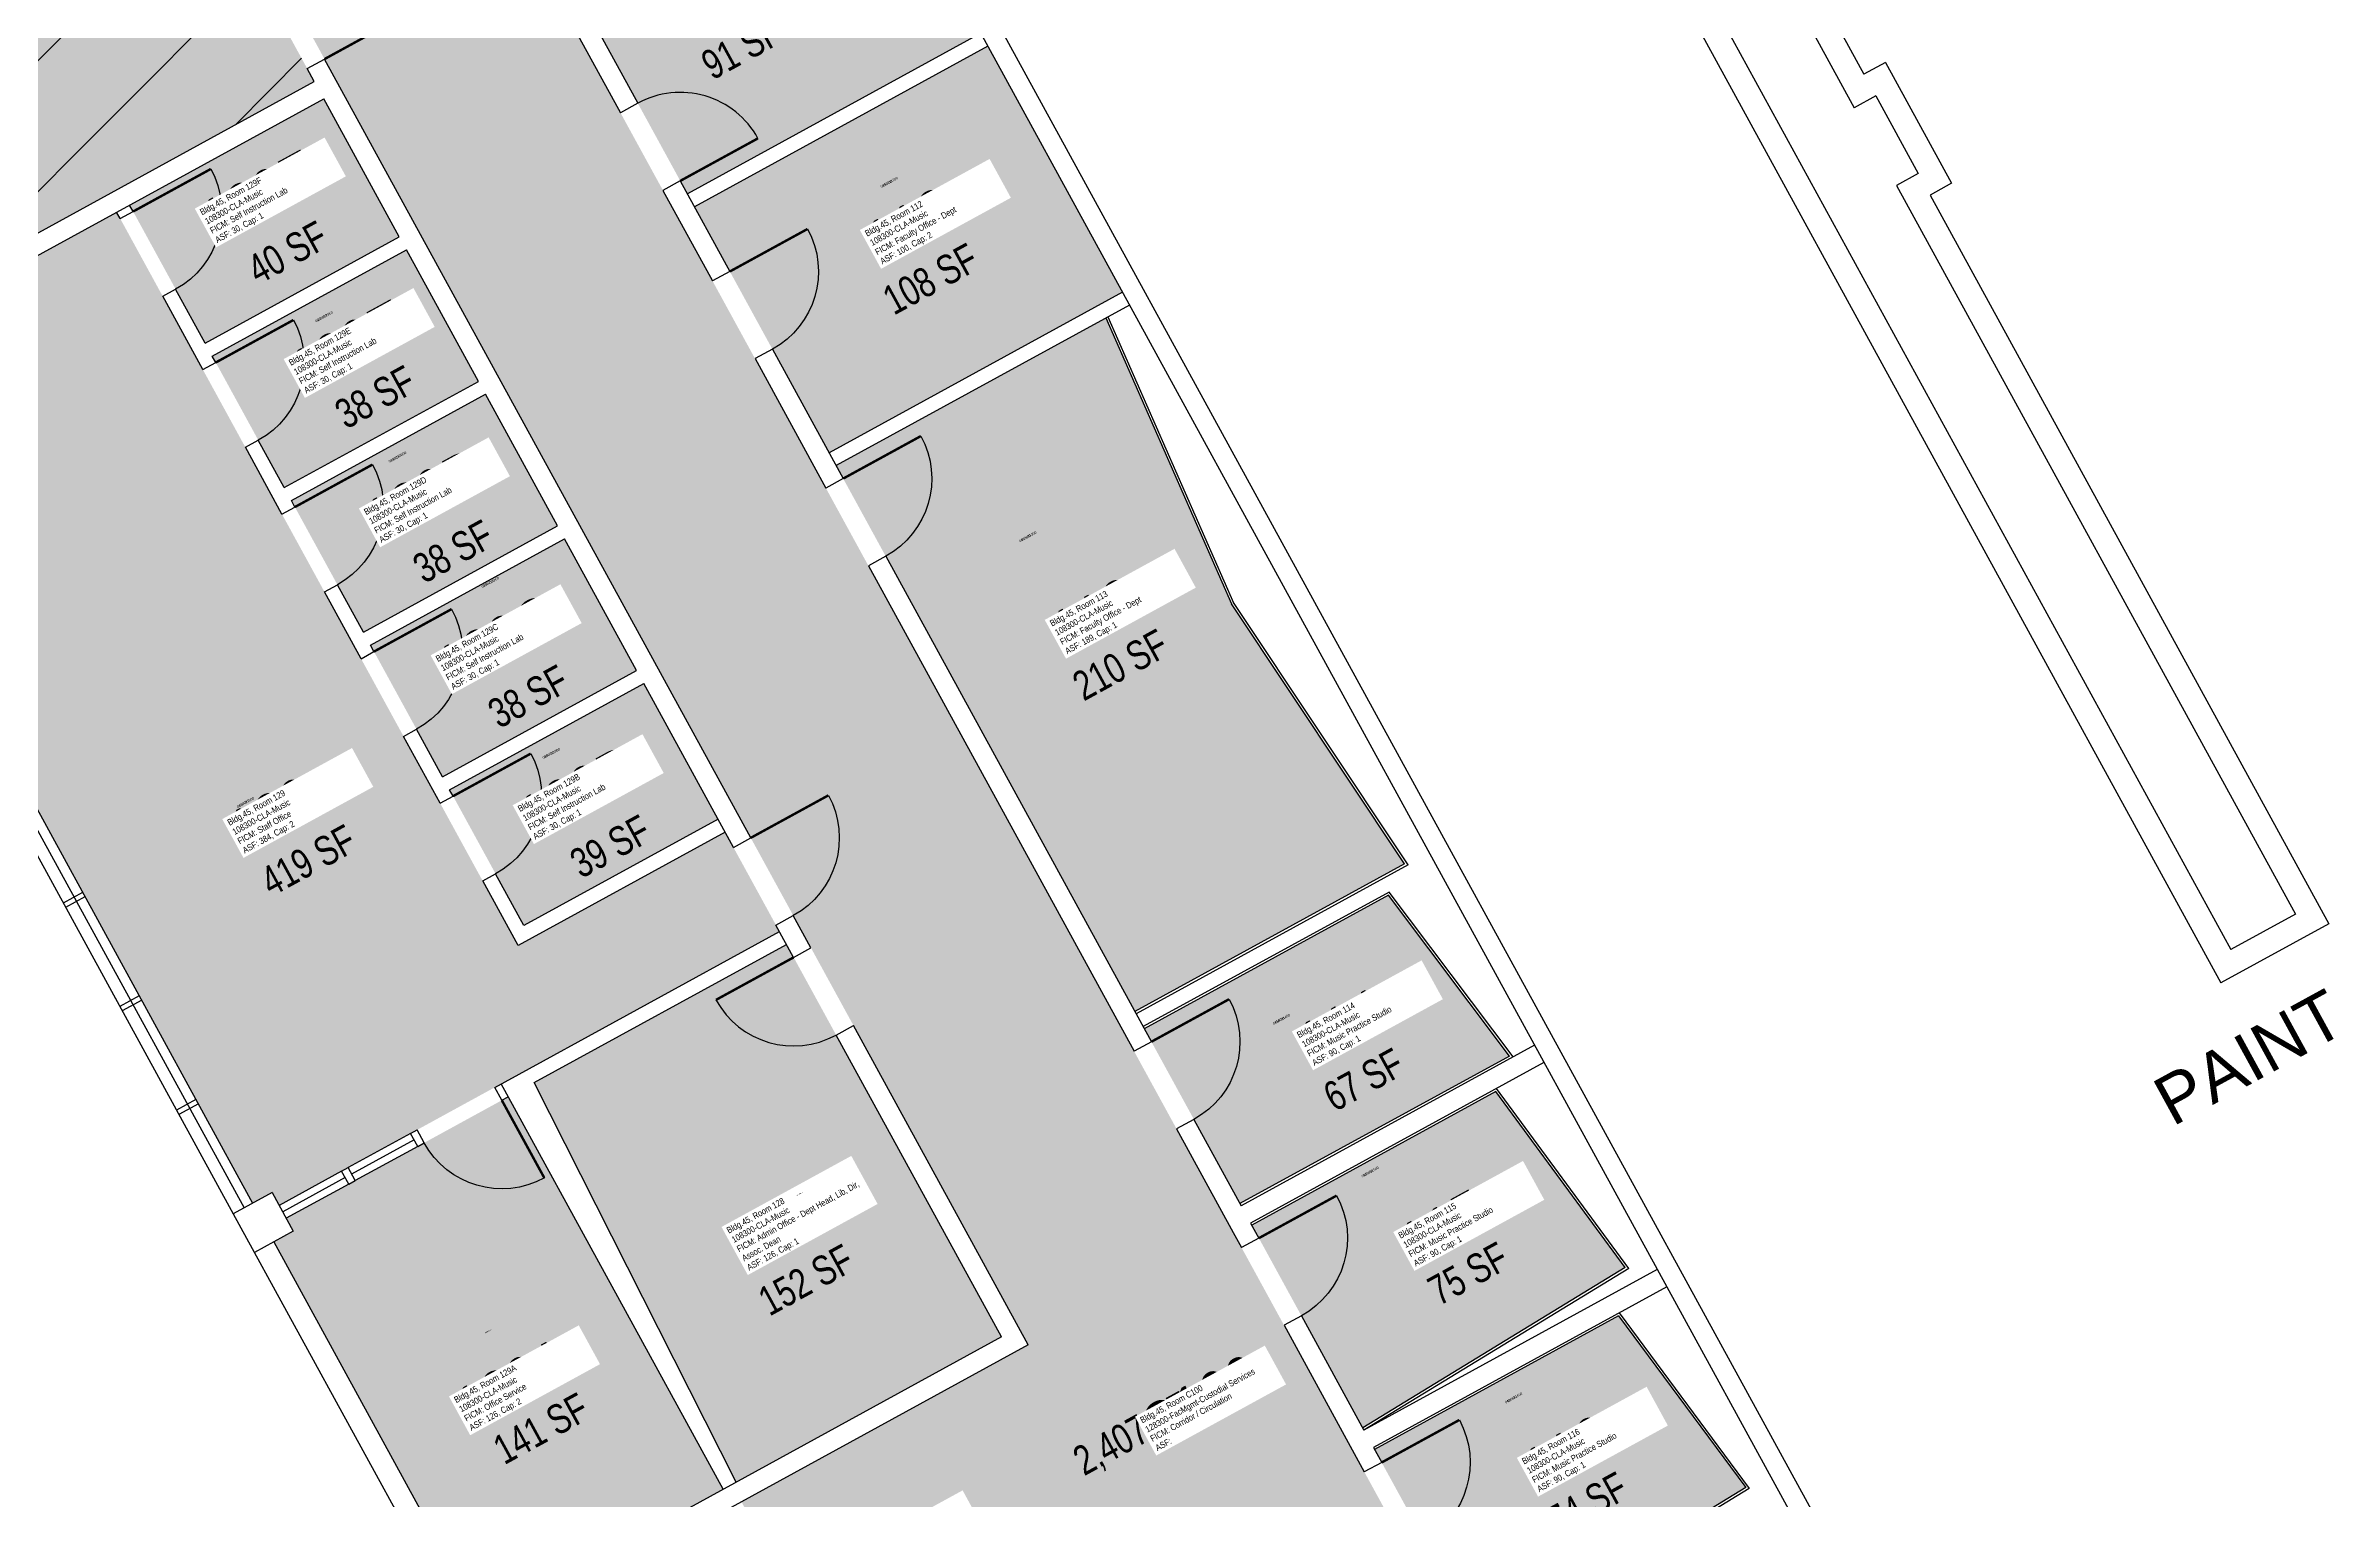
# Model space of a CAD drawing. Header units: inches. Extents: x 69222472 to 69224733, y 27667334 to 27670392.
# Drawn here: x 69222975 to 69223906, y 27668427 to 27669018 of the extents above; entities that cross this region are included whole.
import ezdxf
from ezdxf.enums import TextEntityAlignment as Align

# ---------------------------------------------------------------- set-up
doc = ezdxf.new("R2010")
doc.units = ezdxf.units.IN
doc.header["$LTSCALE"] = 10
doc.header["$MEASUREMENT"] = 0
for name, color, linetype in [('A-DOOR', 2, 'CONTINUOUS'), ('A-GLAZ', 1, 'CONTINUOUS'), ('A-IDEN-RNUM', 7, 'CONTINUOUS'), ('A-IDEN-SNUM', 4, 'CONTINUOUS'), ('A-IDEN-TEXT', 4, 'CONTINUOUS'), ('A-IDEN-VNUM', 4, 'CONTINUOUS'), ('A-WALL', 5, 'CONTINUOUS'), ('AREA-TEXT', 3, 'CONTINUOUS'), ('Rooms-Capacity', 4, 'CONTINUOUS'), ('Rooms-Category-Color', 7, 'CONTINUOUS'), ('Rooms-College-Color', 7, 'CONTINUOUS'), ('Rooms-Department-Color', 7, 'CONTINUOUS'), ('Rooms-Division-Color', 7, 'CONTINUOUS'), ('Rooms-Information', 7, 'CONTINUOUS')]:
    doc.layers.add(name, color=color, linetype=linetype)
doc.styles.add('CP_AREA', font='arial.ttf', dxfattribs={"height": 15})
doc.styles.add('CP_ROOMSNUMBER', font='arial.ttf', dxfattribs={"height": 1})
doc.styles.add('CP_ROOMVNUMBER', font='arial.ttf', dxfattribs={"width": 0.85, "height": 0.075})

# ---------------------------------------------------------------- blocks, each defined once
blk = doc.blocks.new('DOOR')
at = {"layer": 'A-DOOR', "const_width": 0.0833}
blk.add_lwpolyline([(0, 0), (0, 3)], dxfattribs=at)
at = {"layer": 'A-DOOR'}
blk.add_arc((0, 0), 3, 90, 180, dxfattribs=at)

msp = doc.modelspace()

# ---------------------------------------------------------------- hatches: boundary and pattern name
at = {"layer": 'Rooms-Capacity'}
h = msp.add_hatch(dxfattribs=at)
h.set_pattern_fill('ANSI31', color=256, scale=300, style=0)
h.set_pattern_definition([(45, (0, 0), (-26.516504294, 26.516504294), [])])
h.paths.add_polyline_path([(69222870.82, 27668892.14), (69222878.71, 27668896.46), (69222881.12, 27668892.07), (69222982.85, 27668947.76), (69223084.59, 27669003.45), (69223064.42, 27669040.29), (69222991.93, 27669172.73), (69222919.43, 27669305.17), (69222899.26, 27669342.01), (69222695.79, 27669230.63), (69222698.66, 27669225.4), (69222690.76, 27669221.08)])
at = {"layer": 'Rooms-Category-Color', "true_color": 0xadadad}
for points in [[(69224024.05, 27670076.26), (69223908.26, 27670012.88), (69223862.14, 27670097.12), (69223821.83, 27670075.06), (69223777.93, 27670051.03), (69223824.03, 27669966.82), (69222939.76, 27669482.79), (69222773.03, 27669391.52), (69222794.17, 27669352.89), (69222797.06, 27669347.62), (69222795.3, 27669346.66), (69222817.37, 27669306.35), (69222902.46, 27669352.92), (69223374.93, 27668489.77), (69223258.3, 27668425.93), (69223279.45, 27668387.3), (69223304.39, 27668341.72), (69223421.02, 27668405.57), (69223809.01, 27667696.77), (69223850.28, 27667621.36), (69223933.69, 27667667.02), (69223458.33, 27668535.43), (69222985.86, 27669398.58), (69224070.12, 27669992.08)], [(69223236.31, 27668957.78), (69223355.6, 27669023.07), (69223309.51, 27669107.28), (69223190.22, 27669041.98)]]:
    msp.add_hatch(color=253, dxfattribs=at).paths.add_polyline_path(points)
at = {"layer": 'Rooms-Category-Color', "true_color": 0xffff64}
msp.add_hatch(color=51, dxfattribs=at).paths.add_polyline_path([(69222870.82, 27668892.14), (69222878.71, 27668896.46), (69222881.12, 27668892.07), (69222982.85, 27668947.76), (69223084.59, 27669003.45), (69223064.42, 27669040.29), (69222991.93, 27669172.73), (69222919.43, 27669305.17), (69222899.26, 27669342.01), (69222695.79, 27669230.63), (69222698.66, 27669225.4), (69222690.76, 27669221.08)])
at = {"layer": 'Rooms-Category-Color', "true_color": 0xfa9ba3}
for points in [[(69223413.22, 27668917.81), (69223358.49, 27669017.81), (69223239.19, 27668952.51), (69223293.93, 27668852.51)], [(69223004.22, 27668950.34), (69222884.95, 27668885.06), (69222887.36, 27668880.67), (69222879.46, 27668876.35), (69223059.52, 27668547.4), (69223067.42, 27668551.72), (69223070.3, 27668546.46), (69223273.77, 27668657.84), (69223251.66, 27668698.23), (69223167.45, 27668652.13)], [(69223418.31, 27668625.29), (69223527.99, 27668685.32), (69223457.56, 27668791.01), (69223406.49, 27668907.29), (69223296.81, 27668847.25)], [(69223256.12, 27668433.91), (69223364.02, 27668492.97), (69223276.65, 27668652.58), (69223174.02, 27668596.4)], [(69223163.49, 27668590.64), (69223073.18, 27668541.2), (69223076.06, 27668535.94), (69223068.16, 27668531.61), (69223152.65, 27668377.27), (69223250.86, 27668431.03)]]:
    msp.add_hatch(color=241, dxfattribs=at).paths.add_polyline_path(points)
at = {"layer": 'Rooms-Category-Color', "true_color": 0xe3f498}
for points in [[(69223040.21, 27668897.08), (69223119.16, 27668940.3), (69223088.43, 27668996.43), (69223009.48, 27668953.22)], [(69223151.33, 27668881.52), (69223122.04, 27668935.03), (69223043.09, 27668891.82), (69223072.38, 27668838.31)], [(69223075.26, 27668833.05), (69223104.55, 27668779.54), (69223183.5, 27668822.75), (69223154.21, 27668876.26)], [(69223107.43, 27668774.28), (69223136.72, 27668720.77), (69223215.67, 27668763.98), (69223186.38, 27668817.49)], [(69223139.6, 27668715.5), (69223169.83, 27668660.28), (69223248.78, 27668703.49), (69223218.55, 27668758.72)], [(69223570.59, 27668607.18), (69223521.39, 27668672.59), (69223422.15, 27668618.27), (69223461.04, 27668547.22)], [(69223617.68, 27668521.19), (69223565.09, 27668592.73), (69223465.86, 27668538.41), (69223511, 27668455.95)], [(69223559.97, 27668366.49), (69223666.77, 27668431.79), (69223615.03, 27668501.51), (69223515.8, 27668447.2)]]:
    msp.add_hatch(color=61, dxfattribs=at).paths.add_polyline_path(points)
at = {"layer": 'Rooms-College-Color', "true_color": 0xadadad}
for points in [[(69224024.05, 27670076.26), (69223908.26, 27670012.88), (69223862.14, 27670097.12), (69223821.83, 27670075.06), (69223777.93, 27670051.03), (69223824.03, 27669966.82), (69222939.76, 27669482.79), (69222773.03, 27669391.52), (69222794.17, 27669352.89), (69222797.06, 27669347.62), (69222795.3, 27669346.66), (69222817.37, 27669306.35), (69222902.46, 27669352.92), (69223374.93, 27668489.77), (69223258.3, 27668425.93), (69223279.45, 27668387.3), (69223304.39, 27668341.72), (69223421.02, 27668405.57), (69223809.01, 27667696.77), (69223850.28, 27667621.36), (69223933.69, 27667667.02), (69223458.33, 27668535.43), (69222985.86, 27669398.58), (69224070.12, 27669992.08)], [(69223236.31, 27668957.78), (69223355.6, 27669023.07), (69223309.51, 27669107.28), (69223190.22, 27669041.98)]]:
    msp.add_hatch(color=253, dxfattribs=at).paths.add_polyline_path(points)
at = {"layer": 'Rooms-College-Color', "true_color": 0xffff64}
msp.add_hatch(color=51, dxfattribs=at).paths.add_polyline_path([(69222870.82, 27668892.14), (69222878.71, 27668896.46), (69222881.12, 27668892.07), (69222982.85, 27668947.76), (69223084.59, 27669003.45), (69223064.42, 27669040.29), (69222991.93, 27669172.73), (69222919.43, 27669305.17), (69222899.26, 27669342.01), (69222695.79, 27669230.63), (69222698.66, 27669225.4), (69222690.76, 27669221.08)])
at = {"layer": 'Rooms-College-Color', "true_color": 0xb2d6e9}
for points in [[(69223413.22, 27668917.81), (69223358.49, 27669017.81), (69223239.19, 27668952.51), (69223293.93, 27668852.51)], [(69223040.21, 27668897.08), (69223119.16, 27668940.3), (69223088.43, 27668996.43), (69223009.48, 27668953.22)], [(69223004.22, 27668950.34), (69222884.95, 27668885.06), (69222887.36, 27668880.67), (69222879.46, 27668876.35), (69223059.52, 27668547.4), (69223067.42, 27668551.72), (69223070.3, 27668546.46), (69223273.77, 27668657.84), (69223251.66, 27668698.23), (69223167.45, 27668652.13)], [(69223151.33, 27668881.52), (69223122.04, 27668935.03), (69223043.09, 27668891.82), (69223072.38, 27668838.31)], [(69223418.31, 27668625.29), (69223527.99, 27668685.32), (69223457.56, 27668791.01), (69223406.49, 27668907.29), (69223296.81, 27668847.25)], [(69223075.26, 27668833.05), (69223104.55, 27668779.54), (69223183.5, 27668822.75), (69223154.21, 27668876.26)], [(69223107.43, 27668774.28), (69223136.72, 27668720.77), (69223215.67, 27668763.98), (69223186.38, 27668817.49)], [(69223139.6, 27668715.5), (69223169.83, 27668660.28), (69223248.78, 27668703.49), (69223218.55, 27668758.72)], [(69223570.59, 27668607.18), (69223521.39, 27668672.59), (69223422.15, 27668618.27), (69223461.04, 27668547.22)], [(69223256.12, 27668433.91), (69223364.02, 27668492.97), (69223276.65, 27668652.58), (69223174.02, 27668596.4)], [(69223163.49, 27668590.64), (69223073.18, 27668541.2), (69223076.06, 27668535.94), (69223068.16, 27668531.61), (69223152.65, 27668377.27), (69223250.86, 27668431.03)], [(69223617.68, 27668521.19), (69223565.09, 27668592.73), (69223465.86, 27668538.41), (69223511, 27668455.95)], [(69223559.97, 27668366.49), (69223666.77, 27668431.79), (69223615.03, 27668501.51), (69223515.8, 27668447.2)]]:
    msp.add_hatch(color=254, dxfattribs=at).paths.add_polyline_path(points)
at = {"layer": 'Rooms-Department-Color', "true_color": 0xacacac}
for points in [[(69224024.05, 27670076.26), (69223908.26, 27670012.88), (69223862.14, 27670097.12), (69223821.83, 27670075.06), (69223777.93, 27670051.03), (69223824.03, 27669966.82), (69222939.76, 27669482.79), (69222773.03, 27669391.52), (69222794.17, 27669352.89), (69222797.06, 27669347.62), (69222795.3, 27669346.66), (69222817.37, 27669306.35), (69222902.46, 27669352.92), (69223374.93, 27668489.77), (69223258.3, 27668425.93), (69223279.45, 27668387.3), (69223304.39, 27668341.72), (69223421.02, 27668405.57), (69223809.01, 27667696.77), (69223850.28, 27667621.36), (69223933.69, 27667667.02), (69223458.33, 27668535.43), (69222985.86, 27669398.58), (69224070.12, 27669992.08)], [(69223236.31, 27668957.78), (69223355.6, 27669023.07), (69223309.51, 27669107.28), (69223190.22, 27669041.98)]]:
    msp.add_hatch(color=253, dxfattribs=at).paths.add_polyline_path(points)
at = {"layer": 'Rooms-Department-Color', "true_color": 0xb2d6e9}
for points in [[(69222870.82, 27668892.14), (69222878.71, 27668896.46), (69222881.12, 27668892.07), (69222982.85, 27668947.76), (69223084.59, 27669003.45), (69223064.42, 27669040.29), (69222991.93, 27669172.73), (69222919.43, 27669305.17), (69222899.26, 27669342.01), (69222695.79, 27669230.63), (69222698.66, 27669225.4), (69222690.76, 27669221.08)], [(69223413.22, 27668917.81), (69223358.49, 27669017.81), (69223239.19, 27668952.51), (69223293.93, 27668852.51)], [(69223040.21, 27668897.08), (69223119.16, 27668940.3), (69223088.43, 27668996.43), (69223009.48, 27668953.22)], [(69223004.22, 27668950.34), (69222884.95, 27668885.06), (69222887.36, 27668880.67), (69222879.46, 27668876.35), (69223059.52, 27668547.4), (69223067.42, 27668551.72), (69223070.3, 27668546.46), (69223273.77, 27668657.84), (69223251.66, 27668698.23), (69223167.45, 27668652.13)], [(69223151.33, 27668881.52), (69223122.04, 27668935.03), (69223043.09, 27668891.82), (69223072.38, 27668838.31)], [(69223418.31, 27668625.29), (69223527.99, 27668685.32), (69223457.56, 27668791.01), (69223406.49, 27668907.29), (69223296.81, 27668847.25)], [(69223075.26, 27668833.05), (69223104.55, 27668779.54), (69223183.5, 27668822.75), (69223154.21, 27668876.26)], [(69223107.43, 27668774.28), (69223136.72, 27668720.77), (69223215.67, 27668763.98), (69223186.38, 27668817.49)], [(69223139.6, 27668715.5), (69223169.83, 27668660.28), (69223248.78, 27668703.49), (69223218.55, 27668758.72)], [(69223570.59, 27668607.18), (69223521.39, 27668672.59), (69223422.15, 27668618.27), (69223461.04, 27668547.22)], [(69223256.12, 27668433.91), (69223364.02, 27668492.97), (69223276.65, 27668652.58), (69223174.02, 27668596.4)], [(69223163.49, 27668590.64), (69223073.18, 27668541.2), (69223076.06, 27668535.94), (69223068.16, 27668531.61), (69223152.65, 27668377.27), (69223250.86, 27668431.03)], [(69223617.68, 27668521.19), (69223565.09, 27668592.73), (69223465.86, 27668538.41), (69223511, 27668455.95)], [(69223559.97, 27668366.49), (69223666.77, 27668431.79), (69223615.03, 27668501.51), (69223515.8, 27668447.2)]]:
    msp.add_hatch(color=254, dxfattribs=at).paths.add_polyline_path(points)
at = {"layer": 'Rooms-Division-Color', "true_color": 0xadadad}
for points in [[(69224024.05, 27670076.26), (69223908.26, 27670012.88), (69223862.14, 27670097.12), (69223821.83, 27670075.06), (69223777.93, 27670051.03), (69223824.03, 27669966.82), (69222939.76, 27669482.79), (69222773.03, 27669391.52), (69222794.17, 27669352.89), (69222797.06, 27669347.62), (69222795.3, 27669346.66), (69222817.37, 27669306.35), (69222902.46, 27669352.92), (69223374.93, 27668489.77), (69223258.3, 27668425.93), (69223279.45, 27668387.3), (69223304.39, 27668341.72), (69223421.02, 27668405.57), (69223809.01, 27667696.77), (69223850.28, 27667621.36), (69223933.69, 27667667.02), (69223458.33, 27668535.43), (69222985.86, 27669398.58), (69224070.12, 27669992.08)], [(69223236.31, 27668957.78), (69223355.6, 27669023.07), (69223309.51, 27669107.28), (69223190.22, 27669041.98)]]:
    msp.add_hatch(color=253, dxfattribs=at).paths.add_polyline_path(points)
at = {"layer": 'Rooms-Division-Color', "true_color": 0xb2d6e9}
for points in [[(69222870.82, 27668892.14), (69222878.71, 27668896.46), (69222881.12, 27668892.07), (69222982.85, 27668947.76), (69223084.59, 27669003.45), (69223064.42, 27669040.29), (69222991.93, 27669172.73), (69222919.43, 27669305.17), (69222899.26, 27669342.01), (69222695.79, 27669230.63), (69222698.66, 27669225.4), (69222690.76, 27669221.08)], [(69223413.22, 27668917.81), (69223358.49, 27669017.81), (69223239.19, 27668952.51), (69223293.93, 27668852.51)], [(69223040.21, 27668897.08), (69223119.16, 27668940.3), (69223088.43, 27668996.43), (69223009.48, 27668953.22)], [(69223004.22, 27668950.34), (69222884.95, 27668885.06), (69222887.36, 27668880.67), (69222879.46, 27668876.35), (69223059.52, 27668547.4), (69223067.42, 27668551.72), (69223070.3, 27668546.46), (69223273.77, 27668657.84), (69223251.66, 27668698.23), (69223167.45, 27668652.13)], [(69223151.33, 27668881.52), (69223122.04, 27668935.03), (69223043.09, 27668891.82), (69223072.38, 27668838.31)], [(69223418.31, 27668625.29), (69223527.99, 27668685.32), (69223457.56, 27668791.01), (69223406.49, 27668907.29), (69223296.81, 27668847.25)], [(69223075.26, 27668833.05), (69223104.55, 27668779.54), (69223183.5, 27668822.75), (69223154.21, 27668876.26)], [(69223107.43, 27668774.28), (69223136.72, 27668720.77), (69223215.67, 27668763.98), (69223186.38, 27668817.49)], [(69223139.6, 27668715.5), (69223169.83, 27668660.28), (69223248.78, 27668703.49), (69223218.55, 27668758.72)], [(69223570.59, 27668607.18), (69223521.39, 27668672.59), (69223422.15, 27668618.27), (69223461.04, 27668547.22)], [(69223256.12, 27668433.91), (69223364.02, 27668492.97), (69223276.65, 27668652.58), (69223174.02, 27668596.4)], [(69223163.49, 27668590.64), (69223073.18, 27668541.2), (69223076.06, 27668535.94), (69223068.16, 27668531.61), (69223152.65, 27668377.27), (69223250.86, 27668431.03)], [(69223617.68, 27668521.19), (69223565.09, 27668592.73), (69223465.86, 27668538.41), (69223511, 27668455.95)], [(69223559.97, 27668366.49), (69223666.77, 27668431.79), (69223615.03, 27668501.51), (69223515.8, 27668447.2)]]:
    msp.add_hatch(color=254, dxfattribs=at).paths.add_polyline_path(points)

# ---------------------------------------------------------------- linework, layer by layer
at = {"layer": 'A-GLAZ'}
for p, q in [((69222875.96, 27668874.43), (69223056.02, 27668545.48)), ((69222879.46, 27668876.35), (69223059.52, 27668547.4)), ((69222871.57, 27668872.03), (69223051.63, 27668543.08)), ((69223123.77, 27668575.73), (69223098.35, 27668561.82)), ((69223125.21, 27668573.1), (69223099.79, 27668559.19)), ((69223126.65, 27668570.47), (69223101.23, 27668556.55)), ((69223095.72, 27668560.38), (69223070.3, 27668546.46)), ((69223097.16, 27668557.75), (69223071.74, 27668543.83)), ((69223098.6, 27668555.11), (69223073.18, 27668541.2))]:
    msp.add_line(p, q, dxfattribs=at)
at = {"layer": 'A-WALL'}
for p, q in [((69223117.01, 27669458.96), (69224060.03, 27667736.18)), ((69223546.58, 27669292.83), (69223710.82, 27668992.8)), ((69223555.36, 27669297.63), (69223714.79, 27669006.37)), ((69223223.93, 27669280.37), (69224072.85, 27667729.51)), ((69223520.27, 27669278.42), (69223863.96, 27668650.54)), ((69223511.5, 27669273.62), (69223859.99, 27668636.96)), ((69223184.45, 27669052.51), (69223216.14, 27668994.62)), ((69223177.4, 27669048.65), (69223209.09, 27668990.76)), ((69223355.6, 27669023.07), (69223236.31, 27668957.78)), ((69223358.49, 27669017.81), (69223239.19, 27668952.51)), ((69223081.71, 27669008.71), (69223088.76, 27669012.57)), ((69223084.59, 27669003.45), (69223081.71, 27669008.71)), ((69223262.1, 27668695.91), (69223088.76, 27669012.57)), ((69223723.56, 27669011.17), (69223714.79, 27669006.37)), ((69223723.56, 27669011.17), (69223750.45, 27668962.05)), ((69222881.12, 27668892.07), (69223084.59, 27669003.45)), ((69222884.95, 27668885.06), (69223088.43, 27668996.43)), ((69223119.16, 27668940.3), (69223088.43, 27668996.43)), ((69223216.14, 27668994.62), (69223209.09, 27668990.76)), ((69223719.59, 27668997.6), (69223710.82, 27668992.8)), ((69223719.59, 27668997.6), (69223736.87, 27668966.02)), ((69223233.43, 27668963.04), (69223226.38, 27668959.18)), ((69223226.38, 27668959.18), (69223246.54, 27668922.34)), ((69223233.43, 27668963.04), (69223253.6, 27668926.2)), ((69223736.87, 27668966.02), (69223728.1, 27668961.22)), ((69223728.1, 27668961.22), (69223890.28, 27668664.94)), ((69223750.45, 27668962.05), (69223741.67, 27668957.25)), ((69223005.66, 27668947.71), (69223004.22, 27668950.34)), ((69223005.66, 27668947.71), (69223010.92, 27668950.59)), ((69223010.92, 27668950.59), (69223009.48, 27668953.22)), ((69223741.67, 27668957.25), (69223903.85, 27668660.97)), ((69223040.21, 27668897.08), (69223119.16, 27668940.3)), ((69223043.09, 27668891.82), (69223122.04, 27668935.03)), ((69223151.33, 27668881.52), (69223122.04, 27668935.03)), ((69223253.6, 27668926.2), (69223246.54, 27668922.34)), ((69223022.94, 27668916.13), (69223028.21, 27668919.01)), ((69223039.27, 27668886.31), (69223022.94, 27668916.13)), ((69223040.21, 27668897.08), (69223028.21, 27668919.01)), ((69223413.22, 27668917.81), (69223293.93, 27668852.51)), ((69223416.1, 27668912.55), (69223296.81, 27668847.25)), ((69223406.49, 27668907.29), (69223457.56, 27668791.01)), ((69223407.37, 27668907.77), (69223458.47, 27668791.41)), ((69223270.88, 27668894.62), (69223263.83, 27668890.76)), ((69223270.88, 27668894.62), (69223299.69, 27668841.99)), ((69223039.27, 27668886.31), (69223044.53, 27668889.19)), ((69223044.53, 27668889.19), (69223043.09, 27668891.82)), ((69223263.83, 27668890.76), (69223292.64, 27668838.13)), ((69223072.38, 27668838.31), (69223151.33, 27668881.52)), ((69223075.26, 27668833.05), (69223154.21, 27668876.26)), ((69223183.5, 27668822.75), (69223154.21, 27668876.26)), ((69223056.55, 27668854.73), (69223061.82, 27668857.61)), ((69223072.38, 27668838.31), (69223061.82, 27668857.61)), ((69223071.44, 27668827.53), (69223056.55, 27668854.73)), ((69223299.69, 27668841.99), (69223292.64, 27668838.13)), ((69223071.44, 27668827.53), (69223076.7, 27668830.42)), ((69223076.7, 27668830.42), (69223075.26, 27668833.05)), ((69223104.55, 27668779.54), (69223183.5, 27668822.75)), ((69223107.43, 27668774.28), (69223186.38, 27668817.49)), ((69223215.67, 27668763.98), (69223186.38, 27668817.49)), ((69223316.98, 27668810.41), (69223309.93, 27668806.55)), ((69223316.98, 27668810.41), (69223425.03, 27668613.01)), ((69223309.93, 27668806.55), (69223417.98, 27668609.15)), ((69223088.72, 27668795.96), (69223093.99, 27668798.84)), ((69223103.61, 27668768.76), (69223088.72, 27668795.96)), ((69223104.55, 27668779.54), (69223093.99, 27668798.84)), ((69223527.99, 27668685.32), (69223457.56, 27668791.01)), ((69223529.43, 27668684.97), (69223458.39, 27668791.56)), ((69223103.61, 27668768.76), (69223108.87, 27668771.64)), ((69223108.87, 27668771.64), (69223107.43, 27668774.28)), ((69223136.72, 27668720.77), (69223215.67, 27668763.98)), ((69223139.6, 27668715.5), (69223218.55, 27668758.72)), ((69223255.04, 27668692.05), (69223218.55, 27668758.72)), ((69223120.89, 27668737.18), (69223126.16, 27668740.07)), ((69223135.78, 27668709.99), (69223120.89, 27668737.18)), ((69223136.72, 27668720.77), (69223126.16, 27668740.07)), ((69223141.04, 27668712.87), (69223139.6, 27668715.5)), ((69223135.78, 27668709.99), (69223141.04, 27668712.87)), ((69223251.66, 27668698.23), (69223167.45, 27668652.13)), ((69223248.78, 27668703.49), (69223169.83, 27668660.28)), ((69223255.04, 27668692.05), (69223262.1, 27668695.91)), ((69223153.07, 27668678.41), (69223158.33, 27668681.29)), ((69223167.45, 27668652.13), (69223153.07, 27668678.41)), ((69223169.83, 27668660.28), (69223158.33, 27668681.29)), ((69223527.99, 27668685.32), (69223418.31, 27668625.29)), ((69223529.43, 27668684.97), (69223418.79, 27668624.41)), ((69222990.38, 27668673.72), (69222982.48, 27668669.4)), ((69222991.34, 27668671.96), (69222983.45, 27668667.64)), ((69223521.67, 27668673.89), (69223421.67, 27668619.15)), ((69223521.39, 27668672.59), (69223422.15, 27668618.27)), ((69223570.59, 27668607.18), (69223521.39, 27668672.59)), ((69223572.08, 27668606.86), (69223521.67, 27668673.89)), ((69223272.33, 27668660.47), (69223279.38, 27668664.33)), ((69223279.53, 27668647.31), (69223272.33, 27668660.47)), ((69223286.58, 27668651.17), (69223279.38, 27668664.33)), ((69223903.85, 27668660.97), (69223859.99, 27668636.96)), ((69223890.28, 27668664.94), (69223863.96, 27668650.54)), ((69223157.98, 27668594.46), (69223273.77, 27668657.84)), ((69223174.02, 27668596.4), (69223276.65, 27668652.58)), ((69223279.53, 27668647.31), (69223286.58, 27668651.17)), ((69223013.43, 27668631.61), (69223005.53, 27668627.29)), ((69223014.39, 27668629.86), (69223006.49, 27668625.53)), ((69223296.82, 27668615.73), (69223303.87, 27668619.59)), ((69223364.02, 27668492.97), (69223296.82, 27668615.73)), ((69223374.93, 27668489.77), (69223303.87, 27668619.59)), ((69223425.03, 27668613.01), (69223417.98, 27668609.15)), ((69223570.59, 27668607.18), (69223461.04, 27668547.22)), ((69223580.82, 27668611.64), (69223461.52, 27668546.34)), ((69223584.68, 27668604.59), (69223465.38, 27668539.29)), ((69223160.86, 27668589.2), (69223157.98, 27668594.46)), ((69223250.86, 27668431.03), (69223160.61, 27668595.9)), ((69223256.12, 27668433.91), (69223174.02, 27668596.4)), ((69223036.47, 27668589.51), (69223028.58, 27668585.19)), ((69223037.44, 27668587.75), (69223029.54, 27668583.43)), ((69223160.86, 27668589.2), (69223163.49, 27668590.64)), ((69223565.09, 27668592.73), (69223465.86, 27668538.41)), ((69223617.68, 27668521.19), (69223565.09, 27668592.73)), ((69223619.16, 27668520.86), (69223565.38, 27668594.03)), ((69223123.77, 27668575.73), (69223126.4, 27668577.17)), ((69223129.28, 27668571.91), (69223126.4, 27668577.17)), ((69223442.32, 27668581.43), (69223435.26, 27668577.57)), ((69223435.26, 27668577.57), (69223458.33, 27668535.43)), ((69223442.32, 27668581.43), (69223461.52, 27668546.34)), ((69223126.65, 27668570.47), (69223123.77, 27668575.73)), ((69223126.65, 27668570.47), (69223129.28, 27668571.91)), ((69223095.72, 27668560.38), (69223098.35, 27668561.82)), ((69223098.6, 27668555.11), (69223095.72, 27668560.38)), ((69223101.23, 27668556.55), (69223098.35, 27668561.82)), ((69223067.42, 27668551.72), (69223051.63, 27668543.08)), ((69223067.42, 27668551.72), (69223076.06, 27668535.94)), ((69223098.6, 27668555.11), (69223101.23, 27668556.55)), ((69223051.63, 27668543.08), (69223201.44, 27668269.4)), ((69223465.38, 27668539.29), (69223468.75, 27668533.15)), ((69223076.06, 27668535.94), (69223060.27, 27668527.29)), ((69223068.16, 27668531.61), (69223152.65, 27668377.27)), ((69223458.33, 27668535.43), (69223461.69, 27668529.29)), ((69223468.75, 27668533.15), (69223461.69, 27668529.29)), ((69223617.68, 27668521.19), (69223511, 27668455.95)), ((69223630.75, 27668520.42), (69223511.46, 27668455.12)), ((69223619.16, 27668520.86), (69223511.48, 27668455.08)), ((69223634.61, 27668513.37), (69223515.32, 27668448.07)), ((69223486.03, 27668501.57), (69223478.98, 27668497.71)), ((69223486.03, 27668501.57), (69223511.48, 27668455.08)), ((69223615.03, 27668501.51), (69223515.8, 27668447.2)), ((69223615.03, 27668501.51), (69223666.77, 27668431.79)), ((69223615.32, 27668502.81), (69223668.13, 27668431.39)), ((69223364.02, 27668492.97), (69223152.65, 27668377.27)), ((69223478.98, 27668497.71), (69223511.62, 27668438.07)), ((69223374.93, 27668489.77), (69223156.51, 27668370.22)), ((69223515.32, 27668448.07), (69223518.68, 27668441.93)), ((69223518.68, 27668441.93), (69223511.62, 27668438.07)), ((69223666.77, 27668431.79), (69223559.97, 27668366.49)), ((69223668.13, 27668431.39), (69223560.45, 27668365.61))]:
    msp.add_line(p, q, dxfattribs=at)

# ---------------------------------------------------------------- block references
at = {"layer": 'A-DOOR', "yscale": 12, "zscale": 12}
for p, xscale, rotation in [((69223088.76, 27669012.57), 12, 298.6956121643885), ((69223233.43, 27668963.04), 12, 298.6956121110276), ((69223010.92, 27668950.59), -12, 298.6956120043059), ((69223253.6, 27668926.2), -12, 298.6956121643885), ((69223044.53, 27668889.19), -12, 298.6956120043059), ((69223299.69, 27668841.99), -12, 298.6956121643885), ((69223076.7, 27668830.42), -12, 298.6956120043059), ((69223108.87, 27668771.64), -12, 298.6956120043059), ((69223141.04, 27668712.87), -12, 298.6956120043059), ((69223262.1, 27668695.91), -12, 298.6956121643885), ((69223279.53, 27668647.31), 12, 118.695612004306), ((69223425.03, 27668613.01), -12, 298.6956120043059), ((69223160.86, 27668589.2), -12, 208.6956119376049), ((69223468.75, 27668533.15), -12, 298.6956120043059), ((69223518.68, 27668441.93), -12, 298.6956120043059)]:
    msp.add_blockref('DOOR', p, dxfattribs=dict(at, xscale=xscale, rotation=rotation))

# ---------------------------------------------------------------- texts
at = {"layer": 'A-IDEN-RNUM', "style": 'CP_ROOMSNUMBER'}
for s, height, p in [('0129-F0', 1, (69223057.98, 27668957.7)), ('0112-00', 1, (69223315.22, 27668960.18)), ('0129-E0', 1, (69223085.32, 27668905.53)), ('0129-D0', 1, (69223115.14, 27668848.41)), ('0113-00', 1, (69223371.59, 27668816.1)), ('0129-C0', 1, (69223152.88, 27668797.47)), ('0129-B0', 1, (69223177.73, 27668727.92)), ('0129-00', 1, (69223053.46, 27668708.05)), ('0114-00', 1, (69223474.74, 27668619.87)), ('0115-00', 1, (69223510.78, 27668557.78)), ('0128-00', 0.36, (69223280.88, 27668550.33)), ('0129-A0', 0.36, (69223154.12, 27668494.44)), ('C100-00', 1, (69223443.99, 27668465.67)), ('0116-00', 1, (69223569.18, 27668465.88))]:
    msp.add_text(s, height=height, rotation=28.69561, dxfattribs=at).set_placement(p)
at = {"layer": 'A-IDEN-SNUM', "style": 'CP_ROOMSNUMBER'}
for s, height, p in [('04500129F0', 1, (69223057.98, 27668957.7)), ('0450011200', 1, (69223315.22, 27668960.18)), ('04500129E0', 1, (69223085.32, 27668905.53)), ('04500129D0', 1, (69223115.14, 27668848.41)), ('0450011300', 1, (69223371.59, 27668816.1)), ('04500129C0', 1, (69223152.88, 27668797.47)), ('04500129B0', 1, (69223177.73, 27668727.92)), ('0450012900', 1, (69223053.46, 27668708.05)), ('0450011400', 1, (69223474.74, 27668619.87)), ('0450011500', 1, (69223510.78, 27668557.78)), ('0450012800', 0.36, (69223280.88, 27668550.33)), ('04500129A0', 0.36, (69223154.12, 27668494.44)), ('0450C10000', 1, (69223443.99, 27668465.67)), ('0450011600', 1, (69223569.18, 27668465.88))]:
    msp.add_text(s, height=height, rotation=28.69561, dxfattribs=at).set_placement(p)
at = {"layer": 'A-IDEN-TEXT', "style": 'CP_ROOMSNUMBER'}
msp.add_text('PAINT WELL', height=19.92, rotation=28.69561, dxfattribs=at).set_placement((69223840.25, 27668578.29))
at = {"layer": 'A-IDEN-VNUM', "style": 'CP_ROOMVNUMBER', "width": 0.85}
for s, p in [('129F', (69223045.52, 27668937.05)), ('112', (69223315.98, 27668928.35)), ('129E', (69223081.66, 27668875.85)), ('129D', (69223112.25, 27668815.13)), ('113', (69223391.18, 27668769.82)), ('129C', (69223141.43, 27668755.4)), ('129B', (69223174.8, 27668694.44)), ('129 ', (69223056.68, 27668688.82)), ('114', (69223491.66, 27668602.47)), ('128', (69223261.78, 27668519.21)), ('115', (69223532.9, 27668520.91)), ('129A', (69223148.89, 27668454.07)), ('C100', (69223427.54, 27668446.48)), ('116', (69223583.16, 27668429.1))]:
    msp.add_text(s, height=18, rotation=28.69561, dxfattribs=at).set_placement(p)
at = {"layer": 'AREA-TEXT', "style": 'CP_AREA', "width": 0.75}
for s, p in [('91 SF', (69223258.33, 27669017.13)), ('40 SF', (69223073.63, 27668933.96)), ('108 SF', (69223335.16, 27668923.19)), ('38 SF', (69223109.34, 27668875.16)), ('38 SF', (69223141.05, 27668812.41)), ('210 SF', (69223412.4, 27668766.29)), ('38 SF', (69223171.58, 27668753.42)), ('419 SF', (69223082.08, 27668686.82)), ('39 SF', (69223204.95, 27668692.46)), ('67 SF', (69223511.35, 27668597.6)), ('152 SF', (69223284.57, 27668516.19)), ('75 SF', (69223553.83, 27668518.75)), ('141 SF', (69223176.74, 27668455.76)), ('2,407 SF', (69223417.17, 27668453.81)), ('74 SF', (69223602.28, 27668425.28))]:
    msp.add_text(s, height=12, rotation=28.69561, dxfattribs=at).set_placement(p, align=Align.MIDDLE_CENTER)

# ---------------------------------------------------------------- next in the draw order: texts
at = {"layer": 'Rooms-Information', "width": 57.6, "attachment_point": 7, "rotation": 28.69561, "style": 'CP_ROOMVNUMBER', "bg_fill": 3, "box_fill_scale": 1.5, "bg_fill_color": 256, "bg_fill_true_color": 13158600, "bg_fill_transparency": 0}
for s, insert, char_height in [('Bldg.45, Room 129F^M^J108300-CLA-Music^M^JFICM: Self Instruction Lab^M^JASF: 30, Cap: 1', (69223045.52, 27668937.05), 2.5714), ('Bldg.45, Room 112^M^J108300-CLA-Music^M^JFICM: Faculty Office - Dept^M^JASF: 100, Cap: 2', (69223315.98, 27668928.35), 2.5714), ('Bldg.45, Room 129E^M^J108300-CLA-Music^M^JFICM: Self Instruction Lab^M^JASF: 30, Cap: 1', (69223081.66, 27668875.85), 2.5714), ('Bldg.45, Room 129D^M^J108300-CLA-Music^M^JFICM: Self Instruction Lab^M^JASF: 30, Cap: 1', (69223112.25, 27668815.13), 2.5714), ('Bldg.45, Room 113^M^J108300-CLA-Music^M^JFICM: Faculty Office - Dept^M^JASF: 189, Cap: 1', (69223391.18, 27668769.82), 2.5714), ('Bldg.45, Room 129C^M^J108300-CLA-Music^M^JFICM: Self Instruction Lab^M^JASF: 30, Cap: 1', (69223141.43, 27668755.4), 2.5714), ('Bldg.45, Room 129B^M^J108300-CLA-Music^M^JFICM: Self Instruction Lab^M^JASF: 30, Cap: 1', (69223174.8, 27668694.44), 2.5714), ('Bldg.45, Room 129^M^J108300-CLA-Music^M^JFICM: Staff Office^M^JASF: 384, Cap: 2', (69223056.68, 27668688.82), 2.5714), ('Bldg.45, Room 114^M^J108300-CLA-Music^M^JFICM: Music Practice Studio^M^JASF: 90, Cap: 1', (69223491.66, 27668602.47), 2.5714), ('Bldg.45, Room 128^M^J108300-CLA-Music^M^JFICM: Admin Office - Dept Head, Lib, Dir, Assoc. Dean^M^JASF: 126, Cap: 1', (69223261.78, 27668519.21), 2.57143), ('Bldg.45, Room 115^M^J108300-CLA-Music^M^JFICM: Music Practice Studio^M^JASF: 90, Cap: 1', (69223532.9, 27668520.91), 2.5714), ('Bldg.45, Room 129A^M^J108300-CLA-Music^M^JFICM: Office Service^M^JASF: 126, Cap: 2', (69223148.89, 27668454.07), 2.5714), ('Bldg.45, Room C100^M^J128300-FacMgmt-Custodial Services^M^JFICM: Corridor / Circulation^M^JASF: ', (69223427.54, 27668446.48), 2.5714), ('Bldg.45, Room 116^M^J108300-CLA-Music^M^JFICM: Music Practice Studio^M^JASF: 90, Cap: 1', (69223583.16, 27668429.1), 2.5714), ('Bldg.45, Room 127^M^J128101-FacMgmt-Electric Shop^M^JFICM: Electrical^M^JASF: ', (69223304.64, 27668387.61), 2.5714)]:
    msp.add_mtext(s, dxfattribs=dict(at, insert=insert, char_height=char_height))

doc.saveas('drawing.dxf')
